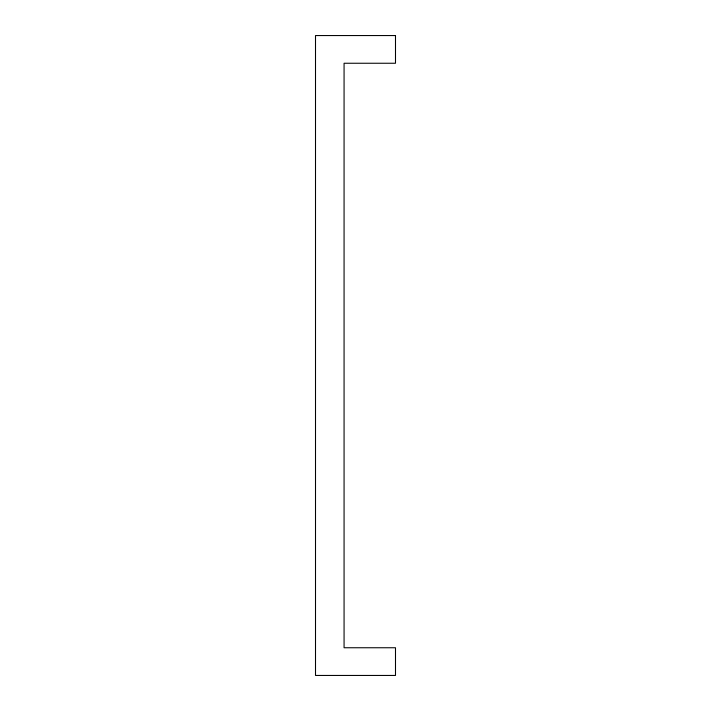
<?xml version="1.0" encoding="UTF-8"?>
<svg xmlns="http://www.w3.org/2000/svg" width="711" height="711" viewBox="0 0 711 711"><rect width="100%" height="100%" fill="white"/><g stroke="black" fill="none" stroke-linecap="round" stroke-linejoin="round"><path stroke-width="1.07" d="M395.494 35.55L315.506 35.55L315.506 675.45L395.494 675.45L395.494 647.748L344.071 647.748L344.071 63.252L395.494 63.252L395.494 35.55"/></g></svg>
